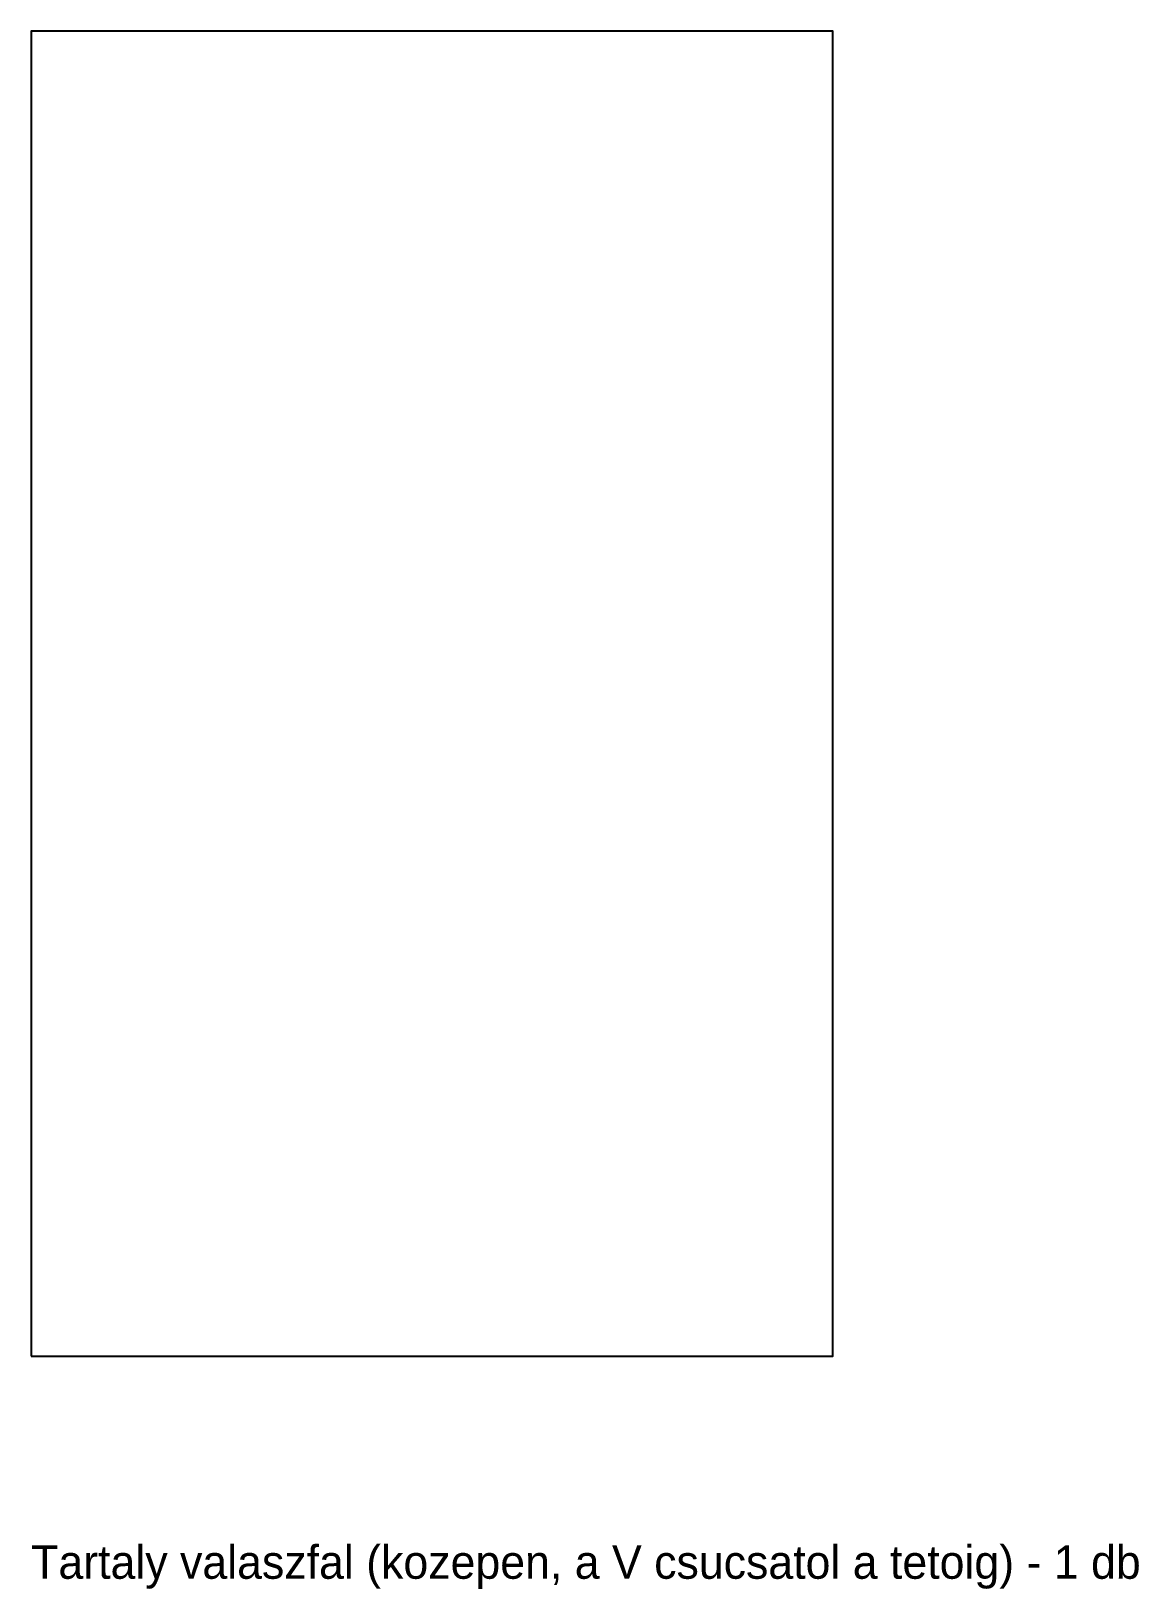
# Model space of a CAD drawing. Header units: millimetres. Extents: x 0 to 100, y -21 to 119.
import ezdxf

# ---------------------------------------------------------------- set-up
doc = ezdxf.new("R2010")
doc.units = ezdxf.units.MM
doc.layers.add('KONTUR', color=7, linetype='Continuous')
doc.layers.add('SZOVEG', color=3, linetype='Continuous')

msp = doc.modelspace()

# ---------------------------------------------------------------- linework, layer by layer
at = {"layer": 'KONTUR'}
msp.add_lwpolyline([(0, 0), (72, 0), (72, 119), (0, 119)], close=True, dxfattribs=at)

# ---------------------------------------------------------------- texts
at = {"layer": 'SZOVEG'}
msp.add_text('Tartaly valaszfal (kozepen, a V csucsatol a tetoig) - 1 db', height=3, dxfattribs=at).set_placement((0, -20))

doc.saveas('drawing.dxf')
